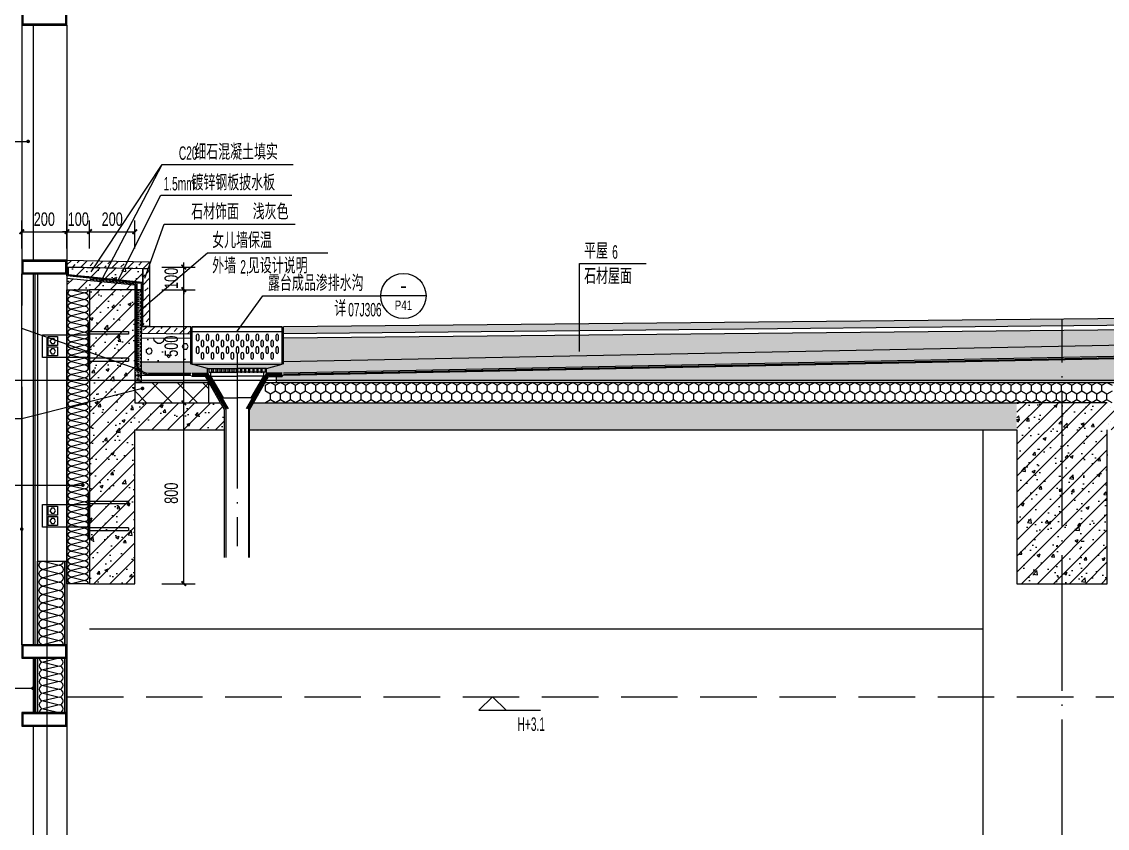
# Model space of a CAD drawing. Extents: x 57342 to 87103, y 19822 to 43940.
# Drawn here: x 59809 to 64609, y 35500 to 39067 of the extents above; entities that cross this region are included whole.
import ezdxf
from ezdxf.enums import TextEntityAlignment as Align

# ---------------------------------------------------------------- set-up
doc = ezdxf.new("R2010")
doc.units = 0
doc.header["$LTSCALE"] = 1000
doc.header["$MEASUREMENT"] = 0
doc.linetypes.add('DASH', pattern=[0.35, 0.25, -0.1])
doc.linetypes.add('DOTE', pattern=[2.42, 2, -0.2, 0.02, -0.2])
for name, color, linetype in [('01-标注_尺寸', 124, 'Continuous'), ('01-标注_标高', 200, 'Continuous'), ('01-标注_符号', 200, 'Continuous'), ('02-TEXT_标注', 130, 'Continuous'), ('05-填充_天正', 26, 'Continuous'), ('A-C_窗', 140, 'Continuous'), ('A-D-玻璃剖线', 130, 'Continuous'), ('A-D_龙骨', 152, 'Continuous'), ('A-O_屋面', 201, 'Continuous'), ('A-O_防水层', 222, 'Continuous'), ('A-SUR_保温', 222, 'Continuous'), ('A-SUR_吊顶', 40, 'Continuous'), ('A-SUR_面层', 191, 'Continuous'), ('A-TECH_结构', 21, 'Continuous'), ('A-金属背板', 30, 'Continuous'), ('A_AXIS-轴线', 36, 'DOTE'), ('A_STR-砼墙', 51, 'Continuous'), ('A_STR-砼柱', 51, 'Continuous')]:
    doc.layers.add(name, color=color, linetype=linetype)
doc.layers.add('04-不打印_辅助线', color=165, linetype='Continuous', plot=False)
doc.layers.add('STE1_carbon steel', color=66, linetype='Continuous', lineweight=25)
doc.styles.add('_TCH_DIM', font='ros.shx', dxfattribs={"width": 0.8, "bigfont": 'jd.shx'})
doc.styles.add('_TCH_DIM_T3', font='ros.shx', dxfattribs={"width": 0.705882, "bigfont": 'jd.shx'})
doc.dimstyles.new('_TCH_ARCH&&20', dxfattribs={"dimtxt": 59.5, "dimasz": 20, "dimexe": 50, "dimexo": 60, "dimgap": 25.25, "dimtad": 1, "dimdec": 0, "dimzin": 0, "dimdsep": 46, "dimtxsty": '_TCH_DIM_T3', "dimblk": 'ARCHTICK', "dimcen": 0.09, "dimclrt": 7, "dimazin": 2, "dimtfac": 1, "dimtdec": 0, "dimtix": 1, "dimtmove": 2, "dimatfit": 3, "dimfxl": 0, "dimtolj": 1, "dimtzin": 0, "dimarcsym": 0})
pattern_1 = [(0, (70.8, -73.2), (120, 240), [0, -240]), (0, (-69.6, -105.6), (120, 240), [0, -240]), (0, (8.4, -108), (120, 240), [0, -240]), (0, (93.6, -37.2), (120, 240), [0, -240]), (0, (-6, -120), (120, 240), [0, -240]), (0, (117.6, 114), (120, 240), [0, -240]), (0, (44.4, 94.8), (120, 240), [0, -240]), (0, (82.8, 64.8), (120, 240), [0, -240]), (0, (-112.8, 60), (120, 240), [0, -240]), (0, (4.8, 49.2), (120, 240), [0, -240]), (0, (-40.8, -12), (120, 240), [0, -240]), (0, (-38.4, -102), (120, 240), [0, -240]), (0, (51.6, -111.6), (120, 240), [0, -240]), (0, (117.6, -6), (120, 240), [0, -240]), (0, (-106.8, -43.2), (120, 240), [0, -240]), (0, (-86.4, -2.4), (120, 240), [0, -240]), (0, (7.2, -19.2), (120, 240), [0, -240]), (0, (-26.4, -54), (120, 240), [0, -240]), (0, (-45.6, 25.2), (120, 240), [0, -240]), (0, (-15.6, 115.2), (120, 240), [0, -240]), (0, (-97.2, -93.6), (120, 240), [0, -240]), (0, (34.8, 66), (120, 240), [0, -240]), (0, (-76.8, 69.6), (120, 240), [0, -240]), (0, (-96, 100.8), (120, 240), [0, -240]), (130.601294, (102.857, 38.857), (-599.9999934, 720.0000031), [10.5366, -4414.8444]), (18.43495, (85.714, 43.43), (599.999998, 239.999998), [10.8421, -1507.05116]), (90, (85.71, 33.14), (120, 240), [10.2857, -469.71426]), (161.56505, (96, 29.714), (-600.000003, 239.999982), [10.8421, -1507.05116]), (53.1301, (96, 29.714), (120, 240), [11.4286, -1188.5714]), (135, (105.14, -92.57), (-120.00001, 239.99998), [9.6975, -669.12504]), (45, (91.43, -92.57), (120, 240), [9.6975, -669.12504]), (135, (98.286, -99.43), (-120.00001, 239.99998), [9.6975, -669.12504]), (45, (98.286, -99.43), (120, 240), [9.6975, -669.12504]), (116.56505, (-10.29, 68.57), (-2e-05, 480), [12.7775, -255.5506]), (180, (-16, 80), (-120, 240), [13.7143, -226.2857]), (63.43495, (-35.43, 68.57), (1e-06, 480), [12.7775, -255.5506]), (116.56505, (-29.71, 57.14), (-2e-05, 480), [12.7775, -255.5506]), (0, (-29.71, 57.14), (120, 240), [13.7143, -226.2857]), (63.43495, (-16, 57.14), (1e-06, 480), [12.7775, -255.5506]), (107.102728, (80, -12.571), (-359.9999862, 1200.0000019), [15.54454, -6513.161]), (143.972626, (75.429, 2.286), (-2279.999971, 1679.999998), [15.54454, -3248.808]), (180, (62.86, 11.43), (-120, 240), [14.85714, -225.14284]), (36.027373, (35.429, 2.286), (2279.999983, 1679.999982), [15.54454, -3248.808]), (71.56505, (30.857, -11.43), (360.000002, 1199.999998), [14.4561, -1503.4371]), (107.102728, (35.429, -26.286), (-359.9999862, 1200.0000019), [15.54454, -6513.161]), (143.972626, (48, -35.429), (-2279.999971, 1679.999998), [15.54454, -3248.808]), (0, (48, -35.43), (120, 240), [14.85714, -225.14284]), (36.027373, (62.857, -35.429), (2279.999983, 1679.999982), [15.54454, -3248.808]), (71.56505, (75.43, -26.286), (360.000002, 1199.999998), [14.4561, -1503.4371]), (150.25512, (82.286, 99.43), (-360.000001, 239.999997), [9.214, -1925.72784]), (90, (74.29, 94.86), (120, 240), [9.14286, -470.8571]), (29.74488, (74.286, 94.857), (360, 239.999999), [9.214, -1925.72784]), (116.56505, (26.29, -70.86), (-2e-05, 480), [12.7775, -255.5506]), (168.690067, (20.571, -59.429), (-1080.000001, 239.999994), [11.6549, -2435.8742]), (41.185925, (0, -65.143), (2999.9999818, 2639.9999769), [12.14874, -5090.3208]), (90, (0, -76.57), (120, 240), [11.4286, -468.5714]), (138.814074, (9.143, -84.571), (-2999.9999467, 2640.0000168), [12.14874, -5090.3208]), (16.699244, (9.143, -84.571), (3959.9999702, 1199.9999874), [11.9318, -4999.415]), (60.945396, (20.571, -81.143), (119.9999997, 239.9999979), [11.7664, -4930.1358]), (109.983106, (-74.286, 29.714), (-600.0000023, 1679.9999956), [13.3768, -5604.879]), (155.556045, (-78.857, 42.286), (-1560.000006, 719.999985), [13.8092, -5786.0526]), (24.443955, (-104, 42.286), (1560.0000008, 719.9999965), [13.8092, -5786.0526]), (70.016893, (-108.571, 29.714), (600.0000018, 1679.9999958), [13.3768, -5604.879]), (109.983106, (-104, 17.143), (-600.0000023, 1679.9999956), [13.3768, -5604.879]), (160.016893, (-91.429, 12.571), (-600.0000004, 239.999989), [13.3768, -2795.751]), (19.983107, (-91.429, 12.571), (599.9999967, 239.9999996), [13.3768, -2795.751]), (70.016893, (-78.857, 17.143), (600.0000018, 1679.9999958), [13.3768, -5604.879]), (122.005383, (14.857, 8), (-120.000016, 239.999988), [10.7817, -2253.3736]), (18.43495, (-1.143, 13.714), (599.999998, 239.999998), [10.8421, -1507.05116]), (90, (-1.14, 3.43), (120, 240), [10.2857, -469.71426]), (161.56505, (9.143, 0), (-600.000003, 239.999982), [10.8421, -1507.05116]), (54.462322, (9.143, 0), (839.9999988, 1199.9999982), [9.8312, -4119.2846]), (116.56505, (-54.86, -50.29), (-2e-05, 480), [12.7775, -255.5506]), (180, (-60.57, -38.86), (-120, 240), [12.5714, -227.42856]), (59.036243, (-80, -50.286), (120.0000004, 239.999999), [13.3279, -2785.5288]), (120.963756, (-73.143, -61.714), (-120.0000164, 239.999989), [13.3279, -2785.5288]), (0, (-73.14, -61.71), (120, 240), [12.5714, -227.42856]), (63.43495, (-60.57, -61.71), (1e-06, 480), [12.7775, -255.5506])]
pattern_2 = [(45, (0, 0), (-35.35534, 35.35534), []), (50, (0, 0), (143.45204, -12.55043), [15, -165]), (355, (0, 0), (-27.75027, 150.43843), [12, -132]), (100.4514, (11.95, -1.05), (115.70188, 137.8879), [12.74804, -140.22842]), (46.1842, (0, 40), (213.4482, -33.1038), [22.5, -247.5]), (96.6356, (17.79, 37.24), (186.93254, 194.8236), [19.12206, -210.3426]), (351.1842, (0, 40), (186.9324, 194.8237), [18, -198]), (21, (20, 30), (119.38141, -80.52378), [15, -165]), (326, (20, 30), (48.66307, 145.03), [12, -132]), (71.4514, (29.95, 23.29), (168.04453, 64.5061), [12.74804, -140.22842]), (37.5, (0, 0), (2.43197, 66.57877), [0, -130.4, 0, -134, 0, -132.5]), (7.5, (0, 0), (52.61391, 78.88234), [0, -76.4, 0, -127.4, 0, -50.5]), (327.5, (-44.6, 0), (106.764487, -4.510974), [0, -50, 0, -156, 0, -207]), (317.5, (-64.6, 0), (116.63723, 20.021), [0, -65, 0, -103.6, 0, -147])]
pattern_3 = [(45, (-29805.9, 3100), (-35.35534, 35.35534), []), (50, (-29805.9, 3100), (143.45204, -12.55043), [15, -165]), (355, (-29805.9, 3100), (-27.75027, 150.43843), [12, -132]), (100.4514, (-29793.95, 3098.95), (115.70188, 137.8879), [12.74804, -140.22842]), (46.1842, (-29805.9, 3140), (213.4482, -33.1038), [22.5, -247.5]), (96.6356, (-29788.11, 3137.24), (186.93254, 194.82357), [19.12206, -210.3426]), (351.1842, (-29805.9, 3140), (186.9324, 194.8237), [18, -198]), (21, (-29785.9, 3130), (119.38141, -80.52378), [15, -165]), (326, (-29785.9, 3130), (48.66307, 145.03), [12, -132]), (71.4514, (-29775.95, 3123.29), (168.04453, 64.5061), [12.74804, -140.22842]), (37.5, (-29805.9, 3100), (2.43197, 66.57877), [0, -130.4, 0, -134, 0, -132.5]), (7.5, (-29805.9, 3100), (52.61391, 78.88234), [0, -76.4, 0, -127.4, 0, -50.5]), (327.5, (-29850.5, 3100), (106.764487, -4.510974), [0, -50, 0, -156, 0, -207]), (317.5, (-29870.5, 3100), (116.63723, 20.021), [0, -65, 0, -103.6, 0, -147])]
pattern_4 = [(45, (0, 17.95), (-35.355353, 35.355353), []), (45, (17.387, 0), (-35.355353, 35.355353), [19.73685, -11.2782])]

# ---------------------------------------------------------------- blocks, each defined once
blk = doc.blocks.new('kyuhtr')
for points in [[(0, -30), (200, -30), (200, 30), (0, 30)], [(5, -25), (195, -25), (195, 25), (5, 25)]]:
    blk.add_lwpolyline(points, close=True)
blk = doc.blocks.new('A$C68D91851')
at = {"layer": 'STE1_carbon steel', "color": 225}
for p, q in [((172, 65.5), (172, 53.5)), ((172, -53.5), (172, -65.5))]:
    blk.add_line(p, q, dxfattribs=at)
for points in [[(-8, -100), (0, -100), (0, 100), (-8, 100)], [(-208, 50), (-8, 50), (-8, -50), (-208, -50)]]:
    blk.add_lwpolyline(points, close=True, dxfattribs=at)
at = {"layer": 'STE1_carbon steel', "color": 225, "elevation": 0}
for points in [[(0, 65.5), (172, 65.5)], [(172, 53.5), (0, 53.5)], [(172, -53.5), (0, -53.5)], [(0, -65.5), (172, -65.5)]]:
    blk.add_lwpolyline(points, dxfattribs=at)
for points in [[(-182.5, 42.5), (-142.5, 42.5), (-142.5, 2.5), (-182.5, 2.5)], [(-175, 22.5), (-168.7, 11.7), (-156.3, 11.7), (-150, 22.5), (-156.3, 33.3), (-168.7, 33.3)], [(-182.5, -2.5), (-142.5, -2.5), (-142.5, -42.5), (-182.5, -42.5)], [(-175, -22.5), (-168.7, -33.3), (-156.3, -33.3), (-150, -22.5), (-156.3, -11.7), (-168.7, -11.7)]]:
    blk.add_lwpolyline(points, close=True, dxfattribs=at)
blk = doc.blocks.new('$LinePat$岩棉板')
at = {"color": 0}
for p, q in [((0, -17), (12, -67)), ((12, -67), (24, -17))]:
    blk.add_line(p, q, dxfattribs=at)
for centre, start, end in [((12, -17), 0, 180), ((0, -67), 270, 0), ((24, -67), 180, 270)]:
    blk.add_arc(centre, 12, start, end, dxfattribs=at)
at = {"layer": 'Defpoints'}
blk.add_point((0, 0.1), dxfattribs=at)
at = {"layer": 'Defpoints', "color": 0}
blk.add_point((24, -84), dxfattribs=at)
blk = doc.blocks.new('*U9')
blk.add_lwpolyline([(0, 100), (1300, 100), (1300, 0), (0, 0)], close=True)
at = {"color": 8, "xscale": -1.203703702717251, "yscale": 1.188379012465143, "zscale": 1.188379012465143}
for p in [(28.9, 100), (57.8, 100), (86.7, 100), (115.6, 100), (144.4, 100), (173.3, 100), (202.2, 100), (231.1, 100), (260, 100), (288.9, 100), (317.8, 100), (346.7, 100), (375.6, 100), (404.4, 100), (433.3, 100), (462.2, 100), (491.1, 100), (520, 100), (548.9, 100), (577.8, 100), (606.7, 100), (635.6, 100), (664.4, 100), (693.3, 100), (722.2, 100), (751.1, 100), (780, 100), (808.9, 100), (837.8, 100), (866.7, 100), (895.6, 100), (924.4, 100), (953.3, 100), (982.2, 100), (1011.1, 100), (1040, 100), (1068.9, 100), (1097.8, 100), (1126.7, 100), (1155.6, 100), (1184.4, 100), (1213.3, 100), (1242.2, 100), (1271.1, 100), (1300, 100)]:
    blk.add_blockref('$LinePat$岩棉板', p, dxfattribs=at)
blk = doc.blocks.new('jmtgrs')
for p, q in [((-130.8, 109), (-130.8, 130)), ((-130.8, 130), (0, 130)), ((-130.8, 109), (-66.2, -3)), ((-116.8, 114), (0, 114)), ((-116.8, 96.8), (0, 96.8)), ((-61, 0), (-66.2, -3)), ((-61, 0), (0, 0))]:
    blk.add_line(p, q)
for points in [[(-130.8, 130), (-124.8, 130), (-124.8, 114), (-116.8, 114), (-116.8, 96.8), (-61, 0)], [(0, 114), (-3, 114), (-3, 130), (0, 130)]]:
    blk.add_lwpolyline(points)
for points in [[(-105, 114), (-111, 114), (-111, 130), (-105, 130)], [(-87, 114), (-93, 114), (-93, 130), (-87, 130)], [(-69, 114), (-75, 114), (-75, 130), (-69, 130)], [(-51, 114), (-57, 114), (-57, 130), (-51, 130)], [(-33, 114), (-39, 114), (-39, 130), (-33, 130)], [(-15, 114), (-21, 114), (-21, 130), (-15, 130)]]:
    blk.add_lwpolyline(points, close=True)
blk = doc.blocks.new('*U51')
at = {"layer": 'A-金属背板'}
for points in [[(-4.6, -10.3), (-4.6, 10.3)], [(4.6, 10.3), (4.6, -10.3)]]:
    blk.add_lwpolyline(points, dxfattribs=at)
for centre, start, end in [((0, 10.3), 0, 180), ((0, -10.3), 180, 0)]:
    blk.add_arc(centre, 4.61, start, end, dxfattribs=at)
blk = doc.blocks.new('*U52')
at = {"color": 0, "linetype": 'ByBlock', "lineweight": -2, "transparency": 16777216}
for p in [(0, 0), (44, 0), (88, 0), (132, 0), (176, 0), (220, 0), (264, 0), (308, 0), (352, 0), (0, -55), (44, -55), (88, -55), (132, -55), (176, -55), (220, -55), (264, -55), (308, -55), (352, -55)]:
    blk.add_blockref('*U51', p, dxfattribs=at)
blk = doc.blocks.new('*U53')
at = {"layer": 'A-金属背板'}
for points in [[(-4.6, -10.3), (-4.6, 10.3)], [(4.6, 10.3), (4.6, -10.3)]]:
    blk.add_lwpolyline(points, dxfattribs=at)
for centre, start, end in [((0, 10.3), 0, 180), ((0, -10.3), 180, 0)]:
    blk.add_arc(centre, 4.61, start, end, dxfattribs=at)
blk = doc.blocks.new('*U54')
at = {"color": 0, "linetype": 'ByBlock', "lineweight": -2, "transparency": 16777216}
for p in [(0, 0), (44, 0), (88, 0), (132, 0), (176, 0), (220, 0), (264, 0), (308, 0), (0, -55), (44, -55), (88, -55), (132, -55), (176, -55), (220, -55), (264, -55), (308, -55)]:
    blk.add_blockref('*U53', p, dxfattribs=at)
blk = doc.blocks.new('A$C39264390')
at = {"layer": 'A-O_屋面'}
for p, q in [((-260, 190), (-260, 355.1)), ((-255, 355), (145, 355)), ((150, 190), (150, 355.1)), ((-185.8, 171), (-255, 190)), ((-253.5, 190), (143.5, 190)), ((75.8, 171), (145, 190))]:
    blk.add_line(p, q, dxfattribs=at)
at = {"layer": 'A-O_防水层', "linetype": 'DASH', "ltscale": 0.1, "const_width": 10}
for points in [[(-100.7, -7.5), (-188.7, 145), (-255, 145)], [(-9.3, -7.5), (78.7, 145), (145, 145)]]:
    blk.add_lwpolyline(points, dxfattribs=at)
at = {"layer": 'A-O_防水层'}
for points in [[(-255, 150), (-185.8, 150), (-95, -7.3)], [(145, 150), (75.8, 150), (-15, -7.3)]]:
    blk.add_lwpolyline(points, dxfattribs=at)
at = {"layer": 'A-金属背板'}
for p, q in [((-255, 335), (145, 335)), ((-255, 140), (-255, 135)), ((145, 140), (145, 135))]:
    blk.add_line(p, q, dxfattribs=at)
blk.add_lwpolyline([(-255, 190), (145, 190), (145, 355), (-255, 355)], close=True, dxfattribs=at)
for points in [[(-255, 140), (-191.6, 140), (-105, -10), (-105, -665.2)], [(-110, -665.2), (-110, -11.3), (-194.5, 135), (-255, 135)], [(145, 140), (81.6, 140), (-5, -10), (-5, -665.2)], [(0, -665.2), (0, -11.3), (84.5, 135), (145, 135)]]:
    blk.add_lwpolyline(points, dxfattribs=at)
at = {"layer": 'A_AXIS-轴线', "ltscale": 0.3}
blk.add_line((-55, 240), (-55, -615.2), dxfattribs=at)
at = {"extrusion": (0, 0, -1), "xscale": -1, "zscale": -1}
for name, p in [('*U52', (229.4, 307.7)), ('*U54', (207.9, 281.7))]:
    blk.add_blockref(name, p, dxfattribs=at)
at = {"layer": 'A-金属背板', "extrusion": (0, 0, -1), "xscale": -1, "zscale": -1}
blk.add_blockref('jmtgrs', (55, 41), dxfattribs=at)
at = {"layer": 'A-金属背板', "xscale": -1}
blk.add_blockref('jmtgrs', (-55, 41), dxfattribs=at)
blk = doc.blocks.new('$LinePat$聚苯板')
at = {"color": 0}
for p, q in [((14.8, -8.6), (0, 0)), ((29.7, 0), (14.8, -8.6)), ((14.8, -25.7), (0, -34.3)), ((14.8, -8.6), (14.8, -25.7)), ((29.7, -34.3), (14.8, -25.7)), ((0, -34.3), (0, -51.4)), ((0, -51.4), (14.8, -60)), ((14.8, -60), (29.7, -51.4))]:
    blk.add_line(p, q, dxfattribs=at)
blk = doc.blocks.new('_ArchTick')
at = {"color": 0, "linetype": 'ByBlock', "const_width": 0.4}
blk.add_lwpolyline([(-0.5, -0.5), (0.5, 0.5)], dxfattribs=at)
blk = doc.blocks.new('*D178')
at = {"layer": '01-标注_尺寸', "color": 0, "lineweight": -2, "transparency": 16777216}
for p, q in [((60429.4, 37381.6), (60575.9, 37381.6)), ((60525.9, 36581.6), (60525.9, 37381.6)), ((60429.4, 36581.6), (60575.9, 36581.6))]:
    blk.add_line(p, q, dxfattribs=at)
at = {"layer": 'Defpoints', "color": 0, "transparency": 16777216}
for p in [(60369.4, 37381.6), (60525.9, 37381.6), (60369.4, 36581.6)]:
    blk.add_point(p, dxfattribs=at)
at = {"layer": '01-标注_尺寸', "color": 0, "lineweight": -2, "transparency": 16777216, "xscale": 20, "yscale": 20, "zscale": 20}
for p, rotation in [((60525.9, 37381.6), 90), ((60525.9, 36581.6), 270)]:
    blk.add_blockref('_ArchTick', p, dxfattribs=dict(at, rotation=rotation))
at = {"layer": '01-标注_尺寸', "color": 7, "transparency": 16777216, "insert": (60470.9, 36981.6), "char_height": 59.5, "attachment_point": 5, "rotation": 90, "style": '_TCH_DIM_T3'}
blk.add_mtext('\\A1;800', dxfattribs=at)
blk = doc.blocks.new('*D179')
at = {"layer": '01-标注_尺寸', "color": 0, "lineweight": -2, "transparency": 16777216}
for p, q in [((60429.4, 37881.6), (60575.9, 37881.6)), ((60525.9, 37381.6), (60525.9, 37881.6)), ((60429.4, 37381.6), (60575.9, 37381.6))]:
    blk.add_line(p, q, dxfattribs=at)
at = {"layer": 'Defpoints', "color": 0, "transparency": 16777216}
for p in [(60369.4, 37881.6), (60525.9, 37881.6), (60369.4, 37381.6)]:
    blk.add_point(p, dxfattribs=at)
at = {"layer": '01-标注_尺寸', "color": 0, "lineweight": -2, "transparency": 16777216, "xscale": 20, "yscale": 20, "zscale": 20}
for p, rotation in [((60525.9, 37881.6), 90), ((60525.9, 37381.6), 270)]:
    blk.add_blockref('_ArchTick', p, dxfattribs=dict(at, rotation=rotation))
at = {"layer": '01-标注_尺寸', "color": 7, "transparency": 16777216, "insert": (60470.9, 37631.6), "char_height": 59.5, "attachment_point": 5, "rotation": 90, "style": '_TCH_DIM_T3'}
blk.add_mtext('\\A1;500', dxfattribs=at)
blk = doc.blocks.new('*D180')
at = {"layer": '01-标注_尺寸', "color": 0, "lineweight": -2, "transparency": 16777216}
for p, q in [((60429.4, 37981.6), (60575.9, 37981.6)), ((60525.9, 37981.6), (60525.9, 38001.6)), ((60525.9, 37881.6), (60525.9, 37981.6)), ((60429.4, 37881.6), (60575.9, 37881.6)), ((60525.9, 37881.6), (60525.9, 37861.6))]:
    blk.add_line(p, q, dxfattribs=at)
at = {"layer": 'Defpoints', "color": 0, "transparency": 16777216}
for p in [(60369.4, 37981.6), (60525.9, 37981.6), (60369.4, 37881.6)]:
    blk.add_point(p, dxfattribs=at)
at = {"layer": '01-标注_尺寸', "color": 0, "lineweight": -2, "transparency": 16777216, "xscale": 20, "yscale": 20, "zscale": 20}
for p, rotation in [((60525.9, 37981.6), 270), ((60525.9, 37881.6), 90)]:
    blk.add_blockref('_ArchTick', p, dxfattribs=dict(at, rotation=rotation))
at = {"layer": '01-标注_尺寸', "color": 7, "transparency": 16777216, "insert": (60470.9, 37931.6), "char_height": 59.5, "attachment_point": 5, "rotation": 90, "style": '_TCH_DIM_T3'}
blk.add_mtext('\\A1;100', dxfattribs=at)
blk = doc.blocks.new('*D183')
at = {"layer": '01-标注_尺寸', "color": 0, "lineweight": -2, "transparency": 16777216}
for p, q in [((60109.4, 38063.2), (60109.4, 38188.1)), ((60309.4, 38063.2), (60309.4, 38188.1)), ((60109.4, 38138.1), (60309.4, 38138.1))]:
    blk.add_line(p, q, dxfattribs=at)
at = {"layer": 'Defpoints', "color": 0, "transparency": 16777216}
for p in [(60309.4, 38138.1), (60109.4, 38003.2), (60309.4, 38003.2)]:
    blk.add_point(p, dxfattribs=at)
at = {"layer": '01-标注_尺寸', "color": 0, "lineweight": -2, "transparency": 16777216, "xscale": 20, "yscale": 20, "zscale": 20, "rotation": 180}
blk.add_blockref('_ArchTick', (60109.4, 38138.1), dxfattribs=at)
at = {"layer": '01-标注_尺寸', "color": 0, "lineweight": -2, "transparency": 16777216, "xscale": 20, "yscale": 20, "zscale": 20}
blk.add_blockref('_ArchTick', (60309.4, 38138.1), dxfattribs=at)
at = {"layer": '01-标注_尺寸', "color": 7, "transparency": 16777216, "insert": (60209.4, 38193.1), "char_height": 59.5, "attachment_point": 5, "style": '_TCH_DIM_T3'}
blk.add_mtext('\\A1;200', dxfattribs=at)
blk = doc.blocks.new('*D184')
at = {"layer": '01-标注_尺寸', "color": 0, "lineweight": -2, "transparency": 16777216}
for p, q in [((60009.4, 38063.2), (60009.4, 38188.1)), ((60109.4, 38063.2), (60109.4, 38188.1)), ((60009.4, 38138.1), (59989.4, 38138.1)), ((60009.4, 38138.1), (60109.4, 38138.1)), ((60109.4, 38138.1), (60129.4, 38138.1))]:
    blk.add_line(p, q, dxfattribs=at)
at = {"layer": 'Defpoints', "color": 0, "transparency": 16777216}
for p in [(60109.4, 38138.1), (60009.4, 38003.2), (60109.4, 38003.2)]:
    blk.add_point(p, dxfattribs=at)
at = {"layer": '01-标注_尺寸', "color": 0, "lineweight": -2, "transparency": 16777216, "xscale": 20, "yscale": 20, "zscale": 20}
blk.add_blockref('_ArchTick', (60009.4, 38138.1), dxfattribs=at)
at = {"layer": '01-标注_尺寸', "color": 0, "lineweight": -2, "transparency": 16777216, "xscale": 20, "yscale": 20, "zscale": 20, "rotation": 180}
blk.add_blockref('_ArchTick', (60109.4, 38138.1), dxfattribs=at)
at = {"layer": '01-标注_尺寸', "color": 7, "transparency": 16777216, "insert": (60059.4, 38193.1), "char_height": 59.5, "attachment_point": 5, "style": '_TCH_DIM_T3'}
blk.add_mtext('\\A1;100', dxfattribs=at)
blk = doc.blocks.new('*D185')
at = {"layer": '01-标注_尺寸', "color": 0, "lineweight": -2, "transparency": 16777216}
for p, q in [((59809.4, 38063.2), (59809.4, 38188.1)), ((60009.4, 38063.2), (60009.4, 38188.1)), ((59809.4, 38138.1), (60009.4, 38138.1))]:
    blk.add_line(p, q, dxfattribs=at)
at = {"layer": 'Defpoints', "color": 0, "transparency": 16777216}
for p in [(60009.4, 38138.1), (59809.4, 38003.2), (60009.4, 38003.2)]:
    blk.add_point(p, dxfattribs=at)
at = {"layer": '01-标注_尺寸', "color": 0, "lineweight": -2, "transparency": 16777216, "xscale": 20, "yscale": 20, "zscale": 20, "rotation": 180}
blk.add_blockref('_ArchTick', (59809.4, 38138.1), dxfattribs=at)
at = {"layer": '01-标注_尺寸', "color": 0, "lineweight": -2, "transparency": 16777216, "xscale": 20, "yscale": 20, "zscale": 20}
blk.add_blockref('_ArchTick', (60009.4, 38138.1), dxfattribs=at)
at = {"layer": '01-标注_尺寸', "color": 7, "transparency": 16777216, "insert": (59909.4, 38193.1), "char_height": 59.5, "attachment_point": 5, "style": '_TCH_DIM_T3'}
blk.add_mtext('\\A1;200', dxfattribs=at)

msp = doc.modelspace()

# ---------------------------------------------------------------- hatches: boundary and pattern name
h = msp.add_hatch(color=8)
h.dxf.hatch_style = 1
h.paths.add_polyline_path([(60339.5, 37831.6), (60339.5, 37909.6), (60009.4, 37942.6), (60009.4, 37981.6), (60014.4, 37981.5), (60014.4, 37947.1), (60344.5, 37914.1), (60344.5, 37831.6)])
at = {"transparency": 33554641}
h = msp.add_hatch(dxfattribs=at)
h.set_pattern_fill('ANSI37', color=26, scale=50)
h.set_pattern_definition([(45, (64889.36, 20281.57), (-56.1266, 56.1266), []), (135, (64889.36, 20281.57), (-56.1266, -56.1266), [])])
h.paths.add_polyline_path([(60636.6, 37381.6), (60636.6, 37471.6), (60309.4, 37471.6), (60309.4, 37381.6)])
at = {"layer": '05-填充_天正'}
h = msp.add_hatch(dxfattribs=at)
h.set_pattern_fill('天然石材', color=256, scale=10)
h.set_pattern_definition([(45, (-29805.9, 3117.95), (-35.355353, 35.355353), []), (45, (-29788.515, 3100), (-35.355353, 35.355353), [19.73685, -11.2782])])
h.paths.add_polyline_path([(60374.5, 38004.3), (60374.5, 37974.3), (60009.4, 37981.6), (60009.4, 38011.6)])
h.paths.add_polyline_path([(60344.5, 37974.9), (60374.5, 37974.3), (60374.5, 37718.9), (60344.5, 37719.2)])
h = msp.add_hatch(dxfattribs=at)
h.set_pattern_fill('钢筋混凝土', color=256, scale=20, style=0)
h.set_pattern_definition(pattern_3)
h.paths.add_polyline_path([(60014.4, 37947.1), (60014.4, 37981.5), (60344.5, 37974.9), (60344.5, 37914.1)])
h = msp.add_hatch(dxfattribs=at)
h.set_pattern_fill('钢筋混凝土', color=256, scale=20, style=0)
h.set_pattern_definition(pattern_3)
h.paths.add_polyline_path([(60009.4, 37932.5), (60309.4, 37902.5), (60309.4, 37881.6), (60009.4, 37881.6)])
h = msp.add_hatch(dxfattribs=at)
h.set_pattern_fill('钢筋混凝土', color=256, scale=20, style=0)
h.set_pattern_definition(pattern_2)
h.paths.add_polyline_path([(60109.4, 37381.6), (60309.4, 37381.6), (60309.4, 37881.6), (60109.4, 37881.6)])
h = msp.add_hatch(dxfattribs=at)
h.set_pattern_fill('HEX', color=256, scale=5)
h.set_pattern_definition([(0, (0, 0), (0, 8.24889), [4.7625, -9.525]), (120, (0, 0), (-7.1437483, -4.124445), [4.7625, -9.525]), (60, (4.7625, 0), (-7.1437483, 4.124445), [4.7625, -9.525])])
h.paths.add_polyline_path([(60339.4, 37881.6), (60309.4, 37881.6), (60309.4, 37471.6), (60339.4, 37471.6)])
h = msp.add_hatch(dxfattribs=at)
h.set_pattern_fill('天然石材', color=256, scale=10)
h.set_pattern_definition(pattern_4)
h.paths.add_polyline_path([(65917.4, 37766.6), (60966.6, 37717.1), (60966.6, 37687.1), (65917.4, 37736.6)])
h = msp.add_hatch(dxfattribs=at)
h.set_pattern_fill('天然石材', color=256, scale=10)
h.set_pattern_definition(pattern_4)
h.paths.add_polyline_path([(60556.6, 37717.1), (60339.4, 37719.2), (60339.4, 37689.2), (60556.6, 37687.1)])
h = msp.add_hatch(dxfattribs=at)
h.set_pattern_fill('钢筋混凝土', color=256, scale=20, style=0)
h.set_pattern_definition(pattern_2)
h.paths.add_polyline_path([(65957.4, 37662), (65957.4, 37612), (60934.3, 37511.6), (60369.4, 37511.6), (60339.4, 37521.6), (60339.4, 37561.6), (60934.3, 37561.6)])
h = msp.add_hatch(dxfattribs=at)
h.set_pattern_fill('钢筋混凝土', color=256, scale=20, style=0)
h.set_pattern_definition(pattern_2)
h.paths.add_polyline_path([(60109.4, 37381.6), (60109.4, 36581.6), (60309.4, 36581.6), (60309.4, 37381.6)])
h = msp.add_hatch(dxfattribs=at)
h.set_pattern_fill('钢筋混凝土', color=256, scale=20, style=0)
h.set_pattern_definition(pattern_2)
h.paths.add_polyline_path([(60309.4, 37381.6), (60309.4, 37261.6), (60706.6, 37261.6), (60706.6, 37381.6)])
h = msp.add_hatch(dxfattribs=at)
h.set_pattern_fill('钢筋混凝土', color=256, scale=20, style=0)
h.set_pattern_definition(pattern_2)
h.paths.add_polyline_path([(64209.4, 37261.6), (64209.4, 37381.6), (60816.6, 37381.6), (60816.6, 37261.6)])
h = msp.add_hatch(dxfattribs=at)
h.set_pattern_fill('钢筋混凝土', color=256, scale=20, style=0)
h.set_pattern_definition(pattern_2)
h.paths.add_polyline_path([(64209.4, 37381.6), (64209.4, 36581.6), (64609.4, 36581.6), (64609.4, 37381.6)])
h = msp.add_hatch(dxfattribs=at)
h.set_pattern_fill('钢筋混凝土', color=256, scale=20, style=0)
h.set_pattern_definition(pattern_2)
h.paths.add_polyline_path([(64609.4, 37381.6), (64609.4, 37261.6), (66017.4, 37261.6), (66050.7, 37341.6), (65967.4, 37381.6)])
at = {"layer": 'A-SUR_保温'}
h = msp.add_hatch(dxfattribs=at)
h.set_pattern_fill('加气混凝土', color=26, scale=20)
h.set_pattern_definition(pattern_1)
h.paths.add_polyline_path([(65917.4, 37716.6), (65917.4, 37661.2), (60966.6, 37562.2), (60966.6, 37667.1)])
h = msp.add_hatch(dxfattribs=at)
h.set_pattern_fill('加气混凝土', color=26, scale=20)
h.set_pattern_definition(pattern_1)
h.paths.add_polyline_path([(60556.6, 37667.1), (60556.6, 37561.6), (60339.4, 37561.6), (60339.4, 37669.2)])
h = msp.add_hatch(dxfattribs=at)
h.set_pattern_fill('加气混凝土', color=26, scale=20)
h.set_pattern_definition(pattern_1)
h.paths.add_polyline_path([(65967.4, 37471.6), (65967.4, 37602.2), (60934.4, 37501.6), (60934.4, 37471.6)])

# ---------------------------------------------------------------- linework, layer by layer
at = {"color": 26}
msp.add_lwpolyline([(60309.4, 37381.6), (60636.6, 37381.6), (60636.6, 37471.6), (60309.4, 37471.6)], close=True, dxfattribs=at)
at = {"layer": '01-标注_标高'}
for p, q in [((61890.9, 36081.6), (61830.9, 36021.6)), ((61890.9, 36081.6), (61950.9, 36021.6)), ((61830.9, 36021.6), (62103, 36021.6))]:
    msp.add_line(p, q, dxfattribs=at)
at = {"layer": '01-标注_符号'}
for p, q in [((60116.2, 37960), (60429.7, 38434.8)), ((60150, 37899.9), (60429.7, 38434.8)), ((60429.7, 38434.8), (61009.1, 38434.8)), ((60235.2, 37923), (60424, 38299.4)), ((60424, 38299.4), (61003.4, 38299.4)), ((60353.9, 37931.8), (60438.7, 38170.9)), ((60438.7, 38170.9), (61018.1, 38170.9)), ((60328.6, 37786.5), (60630.7, 38044)), ((60630.7, 38044), (61163.2, 38044)), ((62275.2, 37607.7), (62275.2, 37997.5)), ((62275.2, 37997.5), (62569.9, 37997.5)), ((60763, 37699), (60875.6, 37853.9)), ((60875.6, 37853.9), (61397.4, 37853.9)), ((61597.4, 37853.9), (61397.4, 37853.9)), ((60320.1, 37529.5), (59809.4, 37710)), ((60343.6, 37444.9), (59809.4, 37311)), ((59809.4, 37311), (58956.7, 37311))]:
    msp.add_line(p, q, dxfattribs=at)
at = {"layer": '01-标注_符号', "const_width": 8}
for points in [[(59833.7, 38537.4, 1), (59841.7, 38537.4, 1)], [(60323.9, 37528.2, 1), (60316.3, 37530.9, 1)], [(60347.4, 37445.9, 1), (60339.7, 37443.9, 1)], [(60075.5, 37017.6, 1), (60083.5, 37017.6, 1)], [(59805.4, 36822.9, 1), (59813.4, 36822.9, 1)], [(59855.4, 36119.1, 1), (59863.4, 36119.1, 1)]]:
    msp.add_lwpolyline(points, format="xyb", close=True, dxfattribs=at)
at = {"layer": '01-标注_符号'}
for points in [[(58956.7, 38537.4), (59837.7, 38537.4)], [(58956.7, 37017.6), (60079.5, 37017.6)], [(58956.7, 36119.1), (59859.4, 36119.1)]]:
    msp.add_lwpolyline(points, dxfattribs=at)
for centre, radius in [((61497.4, 37853.9), 100), ((60761.6, 37697.1), 2.38)]:
    msp.add_circle(centre, radius, dxfattribs=at)
at = {"layer": '04-不打印_辅助线'}
msp.add_line((59922.2, 25398.1), (59922.2, 37666.6), dxfattribs=at)
msp.add_lwpolyline([(58254.6, 37481.6), (65967.4, 37481.6)], dxfattribs=at)
at = {"layer": 'A-C_窗'}
for points in [[(59809.4, 39051.6), (59809.4, 37811.6)], [(59859.4, 39051.6), (59859.4, 38011.6)], [(60009.4, 39051.6), (60009.4, 31991.6)], [(59809.4, 37451.6), (59809.4, 36281.6)], [(59859.4, 35951.6), (59859.4, 33311.6)]]:
    msp.add_lwpolyline(points, dxfattribs=at)
at = {"layer": 'A-D-玻璃剖线'}
msp.add_lwpolyline([(59809.4, 37951.6), (59859.4, 37951.6), (59859.4, 36311.6), (59809.4, 36311.6)], close=True, dxfattribs=at)
at = {"layer": 'A-D_龙骨'}
for points in [[(59809.4, 36311.6), (59809.4, 36251.6), (59859.4, 36251.6), (59859.4, 36011.6), (59809.4, 36011.6), (59809.4, 35951.6)], [(59814.4, 36311.6), (59814.4, 36256.6), (59864.4, 36256.6), (59864.4, 36006.6), (59814.4, 36006.6), (59814.4, 35951.6)]]:
    msp.add_lwpolyline(points, dxfattribs=at)
at = {"layer": 'A-O_屋面'}
for p, q in [((65917.4, 37766.6), (60966.6, 37717.1)), ((60339.4, 37719.2), (60556.6, 37717.1)), ((65917.4, 37716.6), (60966.6, 37667.1)), ((60339.4, 37669.2), (60556.6, 37667.1)), ((65967.4, 37602.2), (60934.4, 37501.6)), ((60934.4, 37501.6), (60934.4, 37471.6)), ((60309.4, 37471.6), (60636.8, 37471.6)), ((60886.3, 37471.6), (65967.4, 37471.6))]:
    msp.add_line(p, q, dxfattribs=at)
for points in [[(60374.5, 38004.3), (60374.5, 37974.3), (60009.4, 37981.6), (60009.4, 38011.6)], [(60344.5, 37974.9), (60374.5, 37974.3), (60374.5, 37718.9), (60344.5, 37719.2)], [(60556.6, 37717.1), (60339.4, 37719.2), (60339.4, 37689.2), (60556.6, 37687.1)]]:
    msp.add_lwpolyline(points, close=True, dxfattribs=at)
at = {"layer": 'A-O_屋面', "linetype": 'DASH', "ltscale": 0.2, "const_width": 5}
for points in [[(60109.4, 37927.5), (60314.4, 37907)], [(66167.4, 37686.6), (65962.4, 37686.6), (65962.4, 37607.1), (60966.6, 37507.2)]]:
    msp.add_lwpolyline(points, dxfattribs=at)
msp.add_lwpolyline([(60556.6, 37506.6), (60369.4, 37506.6, -0.414214), (60314.4, 37561.6), (60314.4, 37907)], format="xyb", dxfattribs=at)
at = {"layer": 'A-O_屋面'}
for points in [[(65917.4, 37736.6), (60966.6, 37687.1)], [(60556.6, 37501.6), (60309.4, 37501.6)]]:
    msp.add_lwpolyline(points, dxfattribs=at)
at = {"layer": 'A-SUR_保温'}
for points in [[(59879.4, 36311.5), (59879.4, 36681.5), (59999.4, 36681.5), (59999.4, 36311.5)], [(59999.4, 36011.6), (59999.4, 36251.6), (59879.4, 36251.6), (59879.4, 36011.6)]]:
    msp.add_lwpolyline(points, close=True, dxfattribs=at)
at = {"layer": 'A-SUR_吊顶', "linetype": 'DASH'}
msp.add_lwpolyline([(60009.4, 36081.6), (68267.4, 36081.6)], dxfattribs=at)
at = {"layer": 'A-SUR_面层'}
for points in [[(60339.5, 37831.6), (60339.5, 37909.6), (60009.4, 37942.6), (60009.4, 37981.6), (60014.4, 37981.5), (60014.4, 37947.1), (60344.5, 37914.1), (60344.5, 37831.6)], [(60014.4, 37947.1), (60014.4, 37981.5), (60344.5, 37974.9), (60344.5, 37914.1)], [(60339.4, 37881.6), (60309.4, 37881.6), (60309.4, 37471.6), (60339.4, 37471.6)]]:
    msp.add_lwpolyline(points, close=True, dxfattribs=at)
for points in [[(60009.4, 37981.6), (60009.4, 37932.5), (60309.4, 37902.5), (60309.4, 37851.6)], [(66167.4, 37691.6), (65957.4, 37691.6), (65957.4, 37612), (60966.6, 37512.2)], [(66167.4, 37681.6), (65967.4, 37681.6), (65967.4, 37602.2), (60966.6, 37502.2)], [(65957.4, 37662), (60966.6, 37562.2)], [(60556.6, 37561.6), (60339.4, 37561.6)]]:
    msp.add_lwpolyline(points, dxfattribs=at)
msp.add_lwpolyline([(60556.6, 37511.6), (60369.4, 37511.6, -0.414214), (60319.4, 37561.6), (60319.4, 37911.6)], format="xyb", dxfattribs=at)
at = {"layer": 'A-TECH_结构'}
for points in [[(64059.4, 37261.6), (64059.4, 32981.6)], [(60109.4, 36381.6), (64059.4, 36381.6)]]:
    msp.add_lwpolyline(points, dxfattribs=at)
at = {"layer": 'A-金属背板'}
for points in [[(59869.4, 37951.6), (59879.4, 37951.6), (59879.4, 36311.5), (59869.4, 36311.5)], [(59999.4, 36681.5), (60009.4, 36681.5), (60009.4, 36311.5), (59999.4, 36311.5)], [(59879.4, 36251.6), (59869.4, 36251.6), (59869.4, 36011.6), (59879.4, 36011.6)], [(60009.4, 36251.6), (59999.4, 36251.6), (59999.4, 36011.6), (60009.4, 36011.6)]]:
    msp.add_lwpolyline(points, close=True, dxfattribs=at)
at = {"layer": 'A_AXIS-轴线', "ltscale": 0.3}
msp.add_line((64409.4, 24491.6), (64409.4, 37751.5), dxfattribs=at)
at = {"layer": 'A_STR-砼墙'}
for p, q in [((60109.4, 37881.6), (60109.4, 37381.6)), ((60309.4, 37881.6), (60109.4, 37881.6)), ((60309.4, 37881.6), (60309.4, 37381.6)), ((60309.4, 37381.6), (60706.6, 37381.6)), ((60816.6, 37381.6), (64209.4, 37381.6)), ((60309.4, 37261.6), (60706.6, 37261.6)), ((60816.6, 37261.6), (64209.4, 37261.6))]:
    msp.add_line(p, q, dxfattribs=at)
at = {"layer": 'A_STR-砼柱'}
for p, q in [((60109.4, 37381.6), (60109.4, 36581.6)), ((64609.4, 37381.6), (64209.4, 37381.6)), ((60309.4, 36581.6), (60309.4, 37261.6)), ((64209.4, 37261.6), (64209.4, 36581.6)), ((64609.4, 36581.6), (64609.4, 37261.6)), ((60109.4, 36581.6), (60309.4, 36581.6)), ((64209.4, 36581.6), (64609.4, 36581.6))]:
    msp.add_line(p, q, dxfattribs=at)

# ---------------------------------------------------------------- block references
for name, p in [('A$C68D91851', (60109.4, 37631.6)), ('A$C39264390', (60816.6, 37362.1)), ('A$C68D91851', (60109.4, 36881.6))]:
    msp.add_blockref(name, p)
at = {"color": 8, "yscale": 1.426054814958172, "zscale": 1.426054814958172}
for p, xscale, rotation in [((59879.4, 36681.5), -1.541666665379519, 90), ((59879.4, 36644.5), -1.541666665379519, 90), ((59879.4, 36607.5), -1.541666665379519, 90), ((59879.4, 36570.5), -1.541666665379519, 90), ((59879.4, 36533.5), -1.541666665379519, 90), ((59879.4, 36496.5), -1.541666665379519, 90), ((59879.4, 36459.5), -1.541666665379519, 90), ((59879.4, 36422.5), -1.541666665379519, 90), ((59879.4, 36385.5), -1.541666665379519, 90), ((59879.4, 36348.5), -1.541666665379519, 90), ((59999.4, 36251.6), 1.428571427380952, 269.9999999999827), ((59999.4, 36217.3), 1.428571427380952, 269.9999999999827), ((59999.4, 36183), 1.428571427380952, 269.9999999999827), ((59999.4, 36148.7), 1.428571427380952, 269.9999999999827), ((59999.4, 36114.4), 1.428571427380952, 269.9999999999827), ((59999.4, 36080.1), 1.428571427380952, 269.9999999999827), ((59999.4, 36045.9), 1.428571427380952, 269.9999999999827)]:
    msp.add_blockref('$LinePat$岩棉板', p, dxfattribs=dict(at, xscale=xscale, rotation=rotation))
at = {"layer": 'A-D_龙骨'}
for p in [(59809.4, 39081.6), (59809.4, 37981.6), (59809.4, 36281.6), (59809.4, 35981.6)]:
    msp.add_blockref('kyuhtr', p, dxfattribs=at)
at = {"layer": 'A-SUR_保温', "rotation": 90}
msp.add_blockref('*U9', (60109.4, 36581.6), dxfattribs=at)
at = {"layer": 'A-SUR_保温', "color": 26, "xscale": -1.501006092170531, "yscale": 1.5, "zscale": 1.5, "rotation": 180.0000000000414}
for p in [(60886.6, 37381.6), (60931.1, 37381.6), (60975.7, 37381.6), (61020.3, 37381.6), (61064.8, 37381.6), (61109.4, 37381.6), (61154, 37381.6), (61198.5, 37381.6), (61243.1, 37381.6), (61287.7, 37381.6), (61332.3, 37381.6), (61376.8, 37381.6), (61421.4, 37381.6), (61466, 37381.6), (61510.5, 37381.6), (61555.1, 37381.6), (61599.7, 37381.6), (61644.2, 37381.6), (61688.8, 37381.6), (61733.4, 37381.6), (61777.9, 37381.6), (61822.5, 37381.6), (61867.1, 37381.6), (61911.6, 37381.6), (61956.2, 37381.6), (62000.8, 37381.6), (62045.3, 37381.6), (62089.9, 37381.6), (62134.5, 37381.6), (62179.1, 37381.6), (62223.6, 37381.6), (62268.2, 37381.6), (62312.8, 37381.6), (62357.3, 37381.6), (62401.9, 37381.6), (62446.5, 37381.6), (62491, 37381.6), (62535.6, 37381.6), (62580.2, 37381.6), (62624.7, 37381.6), (62669.3, 37381.6), (62713.9, 37381.6), (62758.4, 37381.6), (62803, 37381.6), (62847.6, 37381.6), (62892.1, 37381.6), (62936.7, 37381.6), (62981.3, 37381.6), (63025.8, 37381.6), (63070.4, 37381.6), (63115, 37381.6), (63159.6, 37381.6), (63204.1, 37381.6), (63248.7, 37381.6), (63293.3, 37381.6), (63337.8, 37381.6), (63382.4, 37381.6), (63427, 37381.6), (63471.5, 37381.6), (63516.1, 37381.6), (63560.7, 37381.6), (63605.2, 37381.6), (63649.8, 37381.6), (63694.4, 37381.6), (63738.9, 37381.6), (63783.5, 37381.6), (63828.1, 37381.6), (63872.6, 37381.6), (63917.2, 37381.6), (63961.8, 37381.6), (64006.4, 37381.6), (64050.9, 37381.6), (64095.5, 37381.6), (64140.1, 37381.6), (64184.6, 37381.6), (64229.2, 37381.6), (64273.8, 37381.6), (64318.3, 37381.6), (64362.9, 37381.6), (64407.5, 37381.6), (64452, 37381.6), (64496.6, 37381.6), (64541.2, 37381.6), (64585.7, 37381.6)]:
    msp.add_blockref('$LinePat$聚苯板', p, dxfattribs=at)

# ---------------------------------------------------------------- texts
at = {"layer": '02-TEXT_标注', "style": '_TCH_DIM'}
for s, height, width, p in [('C20', 59.5, 0.564706, (60504.3, 38455.8)), ('细石混凝土填实', 69.46, 0.8, (60572.7, 38455.8)), ('1.5mm', 59.5, 0.564706, (60436.8, 38320.4)), ('镀锌钢板披水板', 69.46, 0.8, (60560, 38320.4)), ('石材饰面', 69.46, 0.8, (60559, 38191.9)), ('浅灰色', 69.46, 0.8, (60830.8, 38191.9)), ('女儿墙保温', 69.46, 0.8, (60651.7, 38065)), ('平屋', 69.46, 0.8, (62296.2, 38018.5)), ('6', 59.5, 0.564706, (62420.3, 38018.5)), ('外墙', 69.46, 0.8, (60651.7, 37953)), ('见设计说明', 69.46, 0.8, (60809.5, 37953)), ('2,', 59.5, 0.564706, (60775.9, 37953)), ('石材屋面', 69.46, 0.8, (62296.2, 37906.5)), ('露台成品渗排水沟', 69.46, 0.8, (60898.5, 37876)), ('详', 69.5, 0.8, (61191.2, 37763.4)), ('07J306', 59.5, 0.564706, (61253.2, 37763.4)), ('H+3.1', 59.5, 0.564706, (62001.8, 35930.6))]:
    msp.add_text(s, height=height, dxfattribs=dict(at, width=width)).set_placement(p)
for s, height, p, p2 in [('-', 53, (61483.3, 37872.3), (61511.6, 37872.3)), ('P41', 41.59, (61458.6, 37792.1), (61536.2, 37792.1))]:
    msp.add_text(s, height=height, dxfattribs=at).set_placement(p, p2, align=Align.FIT)

# ---------------------------------------------------------------- dimensions: what is measured, and where the dimension line sits
at = {"layer": '01-标注_尺寸'}
for p1, p2, distance, picture, middle in [((59809.4, 38003.2), (60009.4, 38003.2), 134.9, '*D185', (59909.4, 38193.1)), ((60009.4, 38003.2), (60109.4, 38003.2), 134.9, '*D184', (60059.4, 38193.1)), ((60109.4, 38003.2), (60309.4, 38003.2), 134.9, '*D183', (60209.4, 38193.1)), ((60369.4, 37881.6), (60369.4, 37981.6), -156.5, '*D180', (60470.9, 37931.6)), ((60369.4, 37381.6), (60369.4, 37881.6), -156.5, '*D179', (60470.9, 37631.6)), ((60369.4, 36581.6), (60369.4, 37381.6), -156.5, '*D178', (60470.9, 36981.6))]:
    dim = msp.add_aligned_dim(p1=p1, p2=p2, distance=distance, dimstyle='_TCH_ARCH&&20', dxfattribs=at)
    dim.commit()
    dim.dimension.update_dxf_attribs({"geometry": picture, "text_midpoint": middle})

doc.saveas('drawing.dxf')
